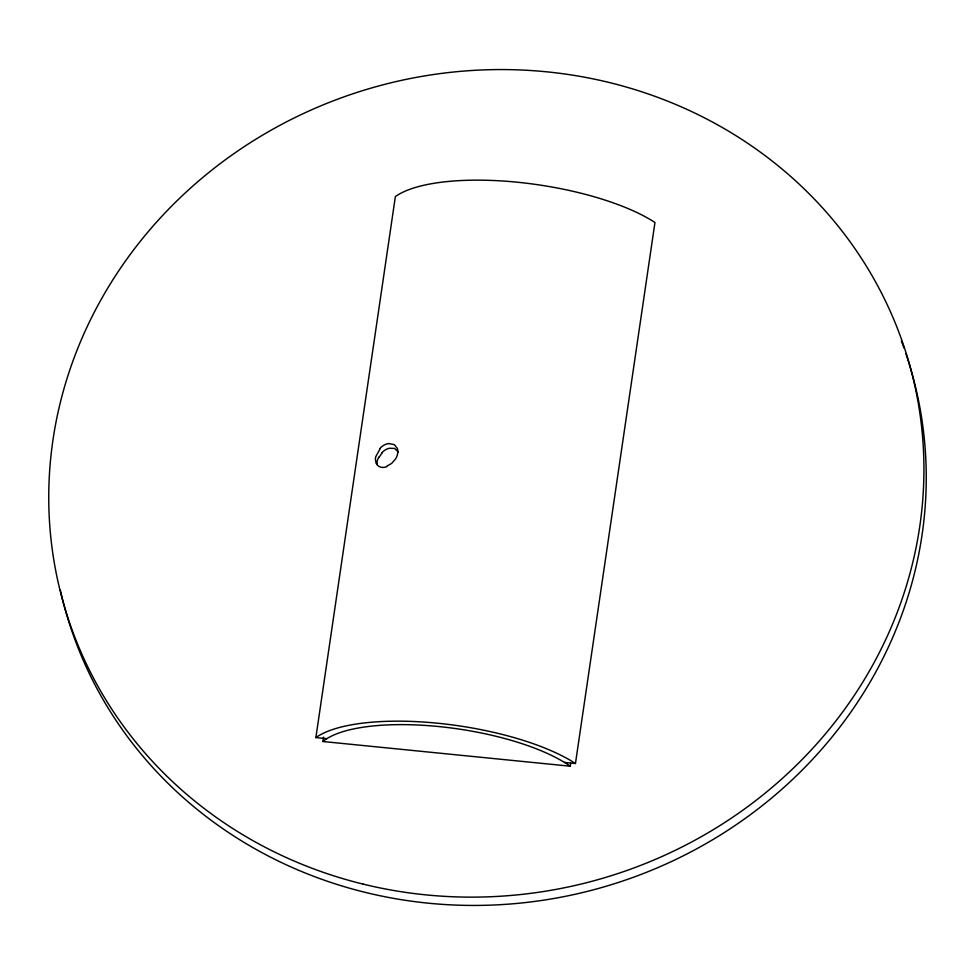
<?xml version="1.0" encoding="UTF-8"?>
<svg xmlns="http://www.w3.org/2000/svg" width="975" height="975" viewBox="0 0 975 975"><rect width="100%" height="100%" fill="white"/><g stroke="black" fill="none" stroke-linecap="round" stroke-linejoin="round"><path stroke-width="1.46" d="M326.844 738.684L315.876 737.588L395.375 196.572A147.542 47.702 8.4 0 1 517.554 182.24A147.542 47.702 8.4 0 1 654.956 222.483L575.457 763.498L564.476 762.401M570.704 763.267L570.278 766.204L322.896 741.512L323.554 737.1M378.922 457.397L382.115 452.912M380.189 448.671L375.789 456.641A8.409 4.497 -69.1 0 0 375.399 459.408L376.094 463.308L378.056 465.721A20.853 12.066 -61 0 0 386.648 466.745M386.722 466.233L391.609 463.43L395.558 459.018A10.542 7.117 -62.6 0 0 397.373 448.476L394.363 444.649L389.135 443.601M398.275 451.998L394.656 448.451L389.464 448.244A23.668 14.808 -79.5 0 0 381.993 452.571M322.896 741.512A137.707 44.521 8.4 0 1 438.969 726.57A137.707 44.521 8.4 0 1 570.278 766.204M905.872 353.559A439.542 411.706 -15.6 0 1 599.442 888.176A439.542 411.706 -15.6 0 1 60.279 589.802M901.412 341.067A439.542 411.706 -15.6 0 1 903.947 347.99M376.935 464.527A9.226 4.363 -71.1 0 1 377.045 463.088M376.703 463.21A9.226 4.717 -71.3 0 1 378.812 457.238M315.876 737.588A147.542 47.702 8.4 0 1 438.043 723.255A147.542 47.702 8.4 0 1 575.457 763.498M380.018 448.281A20.694 13.784 -76.5 0 1 389.147 443.528M363.188 884.13A439.542 411.706 -15.6 0 0 911.564 372.097A439.542 411.706 -15.6 0 0 184.275 193.818A439.542 411.706 -15.6 0 0 363.188 884.13"/></g></svg>
